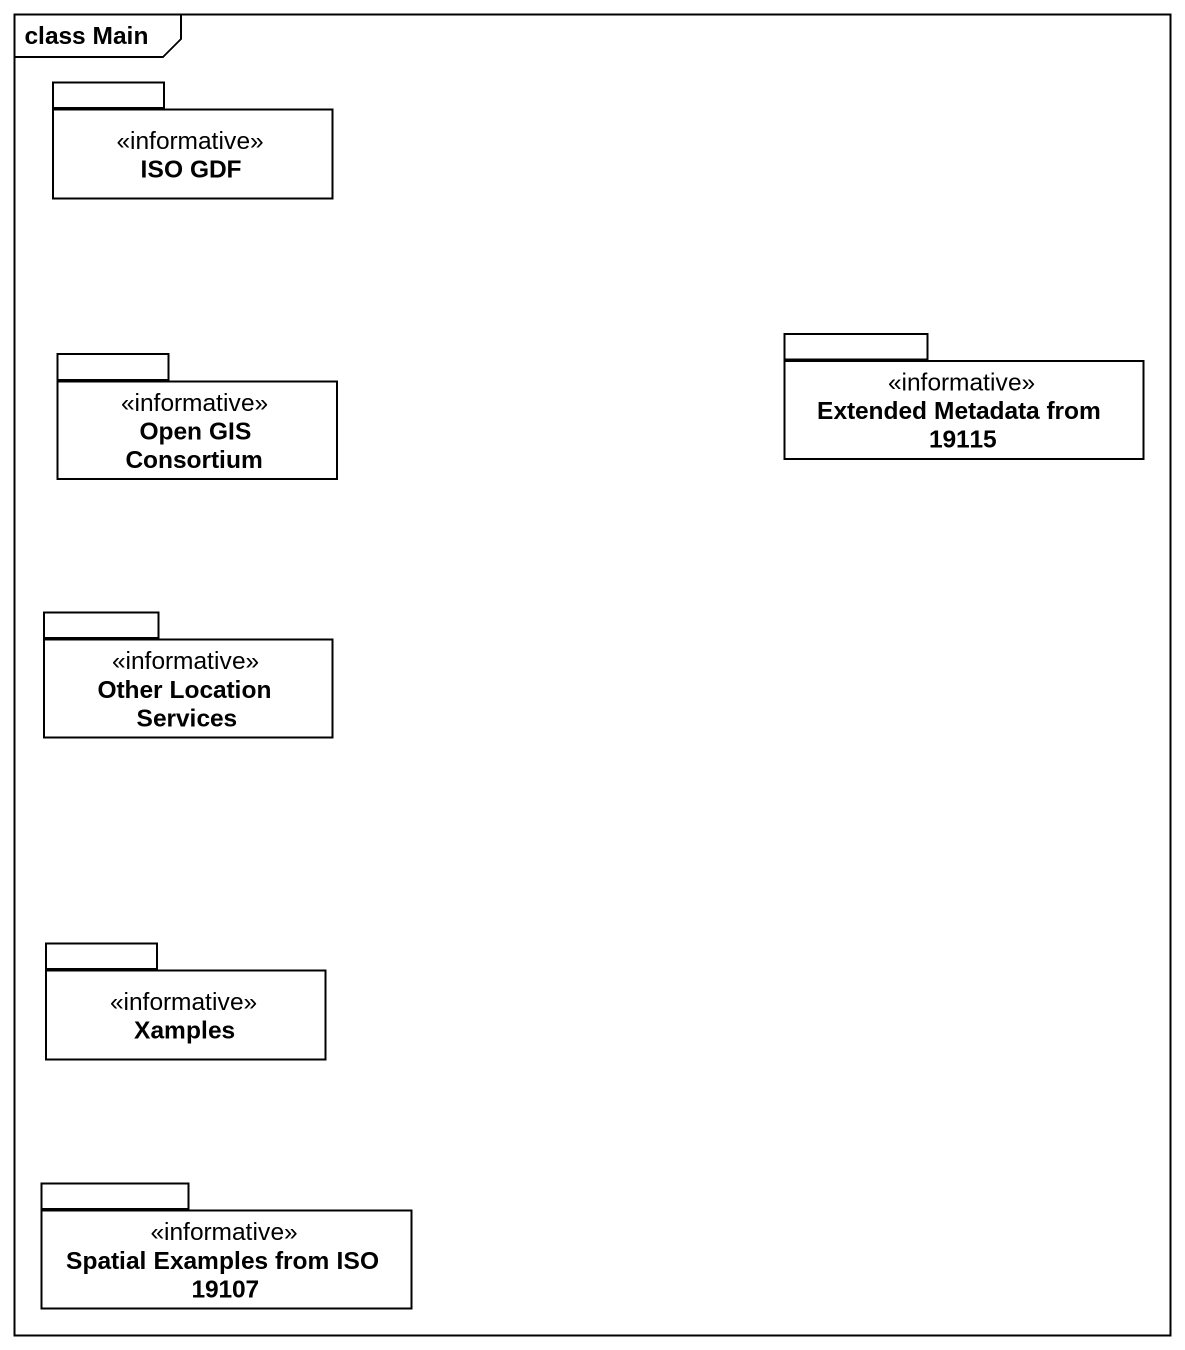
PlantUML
@startuml
mainframe class Main
package "ISO GDF" as ISO_GDF <<informative>> {
}
package "Open GIS Consortium" as Open_GIS_Consortium <<informative>> {
}
package "Extended Metadata from 19115" as Extended_Metadata_from_19115 <<informative>> {
}
package "Other Location Services" as Other_Location_Services <<informative>> {
}
package Xamples <<informative>> {
}
package "Spatial Examples from ISO 19107" as Spatial_Examples_from_ISO <<informative>> {
}
@enduml
